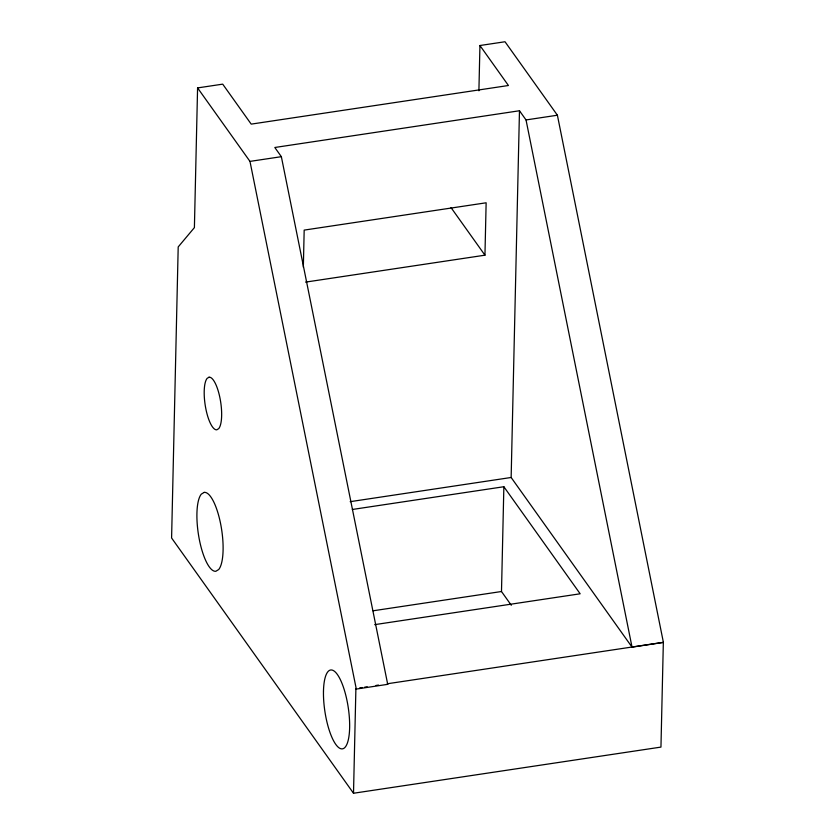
<?xml version="1.0" encoding="UTF-8"?>
<svg xmlns="http://www.w3.org/2000/svg" width="835" height="835" viewBox="0 0 835 835"><rect width="100%" height="100%" fill="white"/><g stroke="black" fill="none" stroke-linecap="round" stroke-linejoin="round"><path stroke-width="1.25" d="M387.711 684.335L281.353 156.677L274.809 147.492L519.474 110.752L511.145 477.484L632.032 647.125L663.408 642.418L557.394 115.22L505.018 41.75L479.937 45.518L508.431 85.504L251.199 124.123L222.705 84.147L197.582 87.915L194.398 227.621L178.199 246.93L171.593 537.99L353.508 793.25L660.955 747.095L663.345 642.324L387.304 683.761L387.711 684.335L356.305 689.063L355.898 688.478L353.508 793.25M303.335 267.169L304.18 230.105L486.137 202.79L484.947 255.186L305.547 282.115M478.904 90.796L479.937 45.518M511.302 605.291L501.491 591.514L503.86 486.732L352.339 509.475M197.582 87.915L249.978 161.395L281.353 156.677M519.474 110.752L526.029 119.937L557.394 115.22M350.189 501.668L511.145 477.484M373.078 610.792L501.491 591.514M374.696 624.643L580.158 593.789L503.86 486.732M359.666 687.915L362.171 687.529M364.686 687.153L367.202 686.777M376 685.462L378.505 685.076M451.015 207.581L484.947 255.186M249.978 161.395L356.305 689.063M526.029 119.937L632.032 647.125M209.021 377.211L207.122 378.38A26.574 7.891 81.5 0 0 205.681 407.96A26.574 7.891 81.5 0 0 216.829 429.795L218.718 428.626A26.574 7.891 81.5 0 0 220.169 399.046A26.574 7.891 81.5 0 0 209.021 377.211M204.147 492.399L201.308 494.143A39.871 11.836 81.5 0 0 199.137 538.523A39.871 11.836 81.5 0 0 215.868 571.265L218.707 569.522A39.871 11.836 81.5 0 0 220.878 525.152A39.871 11.836 81.5 0 0 204.147 492.399M323.479 691.046A39.871 11.836 81.5 0 0 342.433 748.849A39.871 11.836 81.5 0 0 343.801 688.353A39.871 11.836 81.5 0 0 323.479 691.046"/></g></svg>
